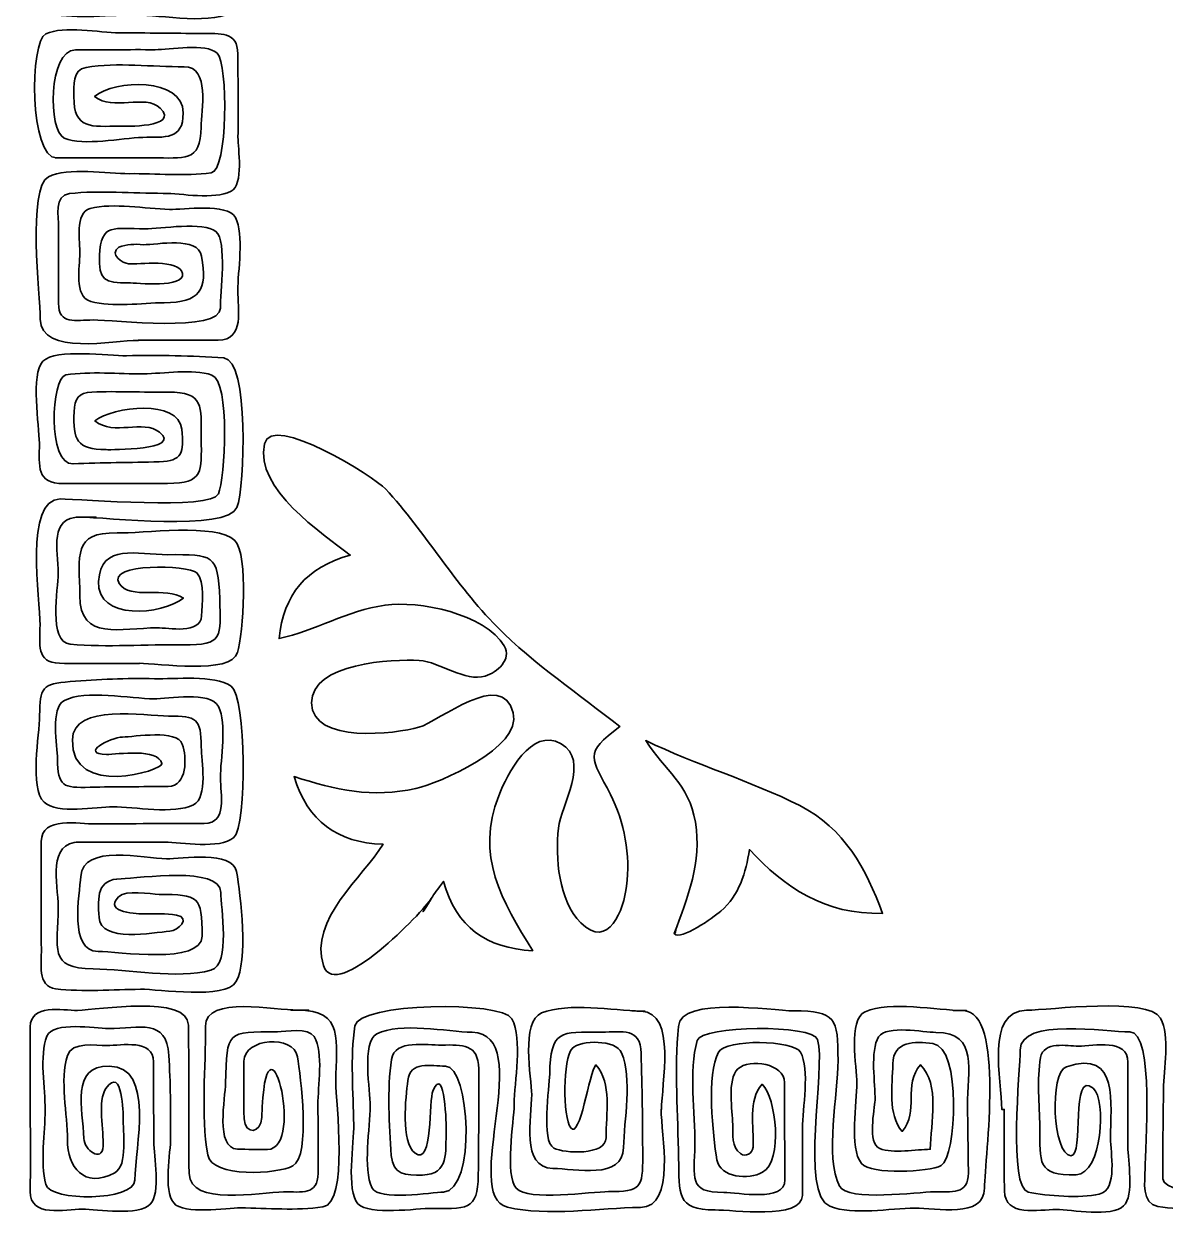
# Model space of a CAD drawing. Header units: inches. Extents: x 0.7 to 7.7, y -15.1 to -1.8.
# Drawn here: x 1.381 to 4.315, y -15.089 to -12.013 of the extents above; entities that cross this region are included whole.
import ezdxf

# ---------------------------------------------------------------- set-up
doc = ezdxf.new("R2010")
doc.units = ezdxf.units.IN
doc.header["$MEASUREMENT"] = 0
doc.layers.add('Layer 1', color=7, linetype='Continuous')

# ---------------------------------------------------------------- blocks, each defined once
blk = doc.blocks.new('block 2')
at = {"layer": 'Layer 1', "color": 250, "lineweight": 35}
for points, knots in [([(1.533, -11.6117), (1.6049, -11.6113), (1.6768, -11.6114), (1.7487, -11.6113), (1.7899, -11.6112), (1.8898, -11.6307), (1.9218, -11.597), (1.9556, -11.5615), (1.954, -11.2395), (1.9183, -11.2107), (1.8487, -11.1546), (1.632, -11.1977), (1.549, -11.2001), (1.5227, -11.2009), (1.4326, -11.186), (1.4236, -11.2249), (1.4059, -11.3019), (1.4217, -11.3978), (1.4209, -11.4767), (1.4201, -11.5575), (1.6896, -11.5215), (1.7484, -11.5213), (1.8176, -11.5212), (1.8362, -11.5173), (1.8367, -11.4441), (1.8373, -11.361), (1.8613, -11.2903), (1.7601, -11.2901), (1.6894, -11.2899), (1.6187, -11.2898), (1.548, -11.2912), (1.4967, -11.2923), (1.5002, -11.4112), (1.5301, -11.4297), (1.5718, -11.4554), (1.6564, -11.4389), (1.7036, -11.4384), (1.7236, -11.4382), (1.7599, -11.4055), (1.7249, -11.3913), (1.6988, -11.3807), (1.6571, -11.3874), (1.6296, -11.3869), (1.6099, -11.3888), (1.5906, -11.3871), (1.5716, -11.3818), (1.5445, -11.3661), (1.5821, -11.3442), (1.594, -11.3435), (1.6481, -11.3403), (1.7113, -11.3335), (1.765, -11.3437), (1.7972, -11.3498), (1.7916, -11.389), (1.7914, -11.4135), (1.7909, -11.4811), (1.7452, -11.4707), (1.6891, -11.471), (1.632, -11.4712), (1.5404, -11.4903), (1.4869, -11.4701), (1.4467, -11.455), (1.468, -11.3133), (1.4678, -11.2784), (1.4674, -11.2181), (1.7847, -11.2454), (1.8378, -11.2456), (1.926, -11.2458), (1.8881, -11.4668), (1.8868, -11.524), (1.885, -11.6038), (1.5947, -11.5642), (1.5326, -11.5647), (1.497, -11.565), (1.4318, -11.5526), (1.4245, -11.6025), (1.4129, -11.6821), (1.4229, -11.77), (1.4237, -11.8504), (1.4241, -11.8802), (1.4061, -11.9773), (1.4503, -11.987), (1.5193, -12.0021), (1.6029, -11.9895), (1.6733, -11.9895), (1.6733, -11.9897), (1.6733, -11.9899), (1.6733, -11.9901), (1.7265, -11.9901), (1.8786, -12.0184), (1.9197, -11.9786), (1.9566, -11.9429), (1.9469, -11.7283), (1.9297, -11.6845), (1.9077, -11.6281), (1.7118, -11.6514), (1.6649, -11.6521), (1.6345, -11.6525), (1.5652, -11.6397), (1.5396, -11.6626), (1.5074, -11.6915), (1.5257, -11.7916), (1.5242, -11.8299), (1.5205, -11.9252), (1.6396, -11.8985), (1.7048, -11.8976), (1.7786, -11.8967), (1.8537, -11.9035), (1.843, -11.8096), (1.8318, -11.7113), (1.7192, -11.7452), (1.6419, -11.7479), (1.6094, -11.749), (1.6236, -11.7875), (1.641, -11.797), (1.6882, -11.8226), (1.7444, -11.7863), (1.7923, -11.8224), (1.7434, -11.8578), (1.6786, -11.8449), (1.6197, -11.8463), (1.5663, -11.8476), (1.5735, -11.7972), (1.5755, -11.7558), (1.5793, -11.6792), (1.655, -11.7039), (1.7159, -11.7041), (1.8051, -11.7043), (1.8883, -11.6738), (1.8868, -11.7831), (1.8861, -11.8388), (1.9145, -11.9426), (1.8361, -11.9415), (1.7281, -11.94), (1.62, -11.9401), (1.5119, -11.9413), (1.4375, -11.942), (1.4697, -11.8176), (1.4697, -11.7666), (1.4697, -11.6945), (1.4428, -11.6122), (1.533, -11.6117), (1.6481, -11.6111), (1.4735, -11.612), (1.533, -11.6117)], [0, 0, 0, 0, 1, 1, 1, 2, 2, 2, 3, 3, 3, 4, 4, 4, 5, 5, 5, 6, 6, 6, 7, 7, 7, 8, 8, 8, 9, 9, 9, 10, 10, 10, 11, 11, 11, 12, 12, 12, 13, 13, 13, 14, 14, 14, 15, 15, 15, 16, 16, 16, 17, 17, 17, 18, 18, 18, 19, 19, 19, 20, 20, 20, 21, 21, 21, 22, 22, 22, 23, 23, 23, 24, 24, 24, 25, 25, 25, 26, 26, 26, 27, 27, 27, 28, 28, 28, 29, 29, 29, 30, 30, 30, 31, 31, 31, 32, 32, 32, 33, 33, 33, 34, 34, 34, 35, 35, 35, 36, 36, 36, 37, 37, 37, 38, 38, 38, 39, 39, 39, 40, 40, 40, 41, 41, 41, 42, 42, 42, 43, 43, 43, 44, 44, 44, 45, 45, 45, 46, 46, 46, 47, 47, 47, 48, 48, 48, 48]), ([(1.4652, -12.358), (1.5473, -12.3579), (1.6295, -12.3577), (1.7116, -12.3575), (1.7922, -12.3573), (1.8367, -12.3704), (1.837, -12.2785), (1.8371, -12.2365), (1.8604, -12.1224), (1.7933, -12.1233), (1.7113, -12.1243), (1.6222, -12.1113), (1.5411, -12.1249), (1.5049, -12.1309), (1.5101, -12.1723), (1.5099, -12.2003), (1.5093, -12.2856), (1.5548, -12.2767), (1.6281, -12.2762), (1.6367, -12.2761), (1.7841, -12.2814), (1.7316, -12.2298), (1.6936, -12.1924), (1.6098, -12.2387), (1.5632, -12.1997), (1.6139, -12.1565), (1.7906, -12.1492), (1.7908, -12.2422), (1.7909, -12.3127), (1.744, -12.3037), (1.6867, -12.305), (1.6326, -12.3063), (1.535, -12.3282), (1.485, -12.3066), (1.4438, -12.2888), (1.4428, -12.0805), (1.5138, -12.08), (1.5823, -12.0795), (1.6508, -12.0794), (1.7192, -12.0795), (1.7546, -12.0795), (1.8502, -12.0614), (1.8781, -12.0885), (1.9069, -12.1166), (1.9057, -12.3903), (1.863, -12.3961), (1.7949, -12.4055), (1.7206, -12.3973), (1.6519, -12.3983), (1.5972, -12.3991), (1.4932, -12.3806), (1.4444, -12.4061), (1.3896, -12.4348), (1.4229, -12.713), (1.4236, -12.772), (1.4247, -12.8676), (1.6129, -12.8269), (1.6756, -12.8269), (1.6756, -12.8266), (1.6756, -12.8264), (1.6756, -12.8262), (1.7441, -12.8262), (1.8126, -12.8261), (1.8811, -12.8262), (1.9495, -12.8264), (1.9313, -12.745), (1.9312, -12.6993), (1.931, -12.6502), (1.9483, -12.5548), (1.9249, -12.5109), (1.9046, -12.4728), (1.7909, -12.4912), (1.7556, -12.4902), (1.6933, -12.4885), (1.612, -12.4726), (1.5513, -12.4878), (1.5121, -12.4976), (1.5258, -12.5766), (1.5254, -12.6039), (1.525, -12.6363), (1.5089, -12.714), (1.5531, -12.7268), (1.6093, -12.7431), (1.6842, -12.7304), (1.7422, -12.7301), (1.8327, -12.7296), (1.8549, -12.6986), (1.8382, -12.6106), (1.8283, -12.5585), (1.7251, -12.5809), (1.688, -12.5811), (1.6666, -12.5784), (1.6458, -12.5804), (1.6256, -12.5873), (1.5984, -12.6057), (1.6361, -12.6289), (1.6504, -12.6302), (1.676, -12.6326), (1.7815, -12.6157), (1.7889, -12.6552), (1.796, -12.6931), (1.6703, -12.679), (1.6504, -12.6792), (1.5883, -12.68), (1.5736, -12.6716), (1.5756, -12.6083), (1.5782, -12.5244), (1.6148, -12.5399), (1.6922, -12.5402), (1.7318, -12.5403), (1.8434, -12.5208), (1.8748, -12.5469), (1.9043, -12.5715), (1.8862, -12.7073), (1.8865, -12.7439), (1.8871, -12.8079), (1.61, -12.7743), (1.5598, -12.7744), (1.5139, -12.7744), (1.4707, -12.7885), (1.4703, -12.7314), (1.4698, -12.6664), (1.4701, -12.6014), (1.4704, -12.5365), (1.4706, -12.5095), (1.4587, -12.4538), (1.4983, -12.4495), (1.5769, -12.441), (1.6603, -12.4487), (1.7393, -12.4489), (1.7874, -12.449), (1.8695, -12.4659), (1.9138, -12.4437), (1.9474, -12.4269), (1.9315, -12.3322), (1.9317, -12.3047), (1.9321, -12.2334), (1.9319, -12.162), (1.9313, -12.0907), (1.9308, -12.0307), (1.8859, -12.0388), (1.8375, -12.0381), (1.7672, -12.037), (1.6968, -12.0365), (1.6264, -12.0361), (1.5757, -12.0358), (1.4841, -12.0172), (1.4377, -12.0387), (1.3958, -12.058), (1.3954, -12.358), (1.4652, -12.358), (1.5747, -12.3579), (1.4375, -12.358), (1.4652, -12.358)], [0, 0, 0, 0, 1, 1, 1, 2, 2, 2, 3, 3, 3, 4, 4, 4, 5, 5, 5, 6, 6, 6, 7, 7, 7, 8, 8, 8, 9, 9, 9, 10, 10, 10, 11, 11, 11, 12, 12, 12, 13, 13, 13, 14, 14, 14, 15, 15, 15, 16, 16, 16, 17, 17, 17, 18, 18, 18, 19, 19, 19, 20, 20, 20, 21, 21, 21, 22, 22, 22, 23, 23, 23, 24, 24, 24, 25, 25, 25, 26, 26, 26, 27, 27, 27, 28, 28, 28, 29, 29, 29, 30, 30, 30, 31, 31, 31, 32, 32, 32, 33, 33, 33, 34, 34, 34, 35, 35, 35, 36, 36, 36, 37, 37, 37, 38, 38, 38, 39, 39, 39, 40, 40, 40, 41, 41, 41, 42, 42, 42, 43, 43, 43, 44, 44, 44, 45, 45, 45, 46, 46, 46, 47, 47, 47, 48, 48, 48, 49, 49, 49, 50, 50, 50, 51, 51, 51, 51]), ([(1.5264, -13.2814), (1.5884, -13.281), (1.9038, -13.3198), (1.929, -13.2563), (1.9497, -13.2038), (1.9601, -12.8765), (1.8955, -12.8721), (1.8114, -12.8664), (1.7294, -12.8644), (1.6451, -12.8664), (1.601, -12.8674), (1.4627, -12.847), (1.4303, -12.8806), (1.398, -12.9141), (1.421, -13.0471), (1.4211, -13.091), (1.4213, -13.1515), (1.4119, -13.1952), (1.4833, -13.1952), (1.5725, -13.1953), (1.6616, -13.1947), (1.7508, -13.1945), (1.8442, -13.1943), (1.8376, -13.1655), (1.8373, -13.079), (1.8369, -12.9959), (1.8446, -12.959), (1.7523, -12.9601), (1.6871, -12.9609), (1.6215, -12.9571), (1.5564, -12.9597), (1.5218, -12.961), (1.5116, -12.9768), (1.5103, -13.0103), (1.5075, -13.0831), (1.517, -13.1076), (1.593, -13.1079), (1.6039, -13.1079), (1.7891, -13.1104), (1.7301, -13.063), (1.6876, -13.0288), (1.613, -13.0738), (1.5639, -13.0341), (1.6097, -12.9965), (1.7798, -12.9772), (1.7873, -13.0556), (1.793, -13.1154), (1.7891, -13.1374), (1.7294, -13.1391), (1.6556, -13.1413), (1.5818, -13.141), (1.508, -13.1445), (1.4405, -13.1477), (1.4512, -12.9218), (1.4891, -12.9158), (1.553, -12.9058), (1.624, -12.9135), (1.6885, -12.913), (1.7414, -12.9126), (1.8137, -12.8986), (1.8645, -12.9163), (1.9128, -12.9332), (1.8976, -13.1832), (1.8813, -13.2217), (1.8632, -13.2647), (1.5268, -13.2343), (1.4748, -13.2346), (1.3814, -13.2353), (1.423, -13.4948), (1.4228, -13.5588), (1.4226, -13.6071), (1.4118, -13.6559), (1.4729, -13.6571), (1.5414, -13.6586), (1.6098, -13.6575), (1.6783, -13.6575), (1.6783, -13.6574), (1.6783, -13.6572), (1.6783, -13.6571), (1.7246, -13.6571), (1.9141, -13.6873), (1.9308, -13.6294), (1.9444, -13.5823), (1.9591, -13.3782), (1.9236, -13.3415), (1.8796, -13.296), (1.6819, -13.3235), (1.6207, -13.3221), (1.505, -13.3194), (1.5248, -13.3804), (1.525, -13.4829), (1.5253, -13.6016), (1.6312, -13.566), (1.7242, -13.566), (1.7522, -13.566), (1.8369, -13.5833), (1.8379, -13.5352), (1.8385, -13.5056), (1.8489, -13.4482), (1.8256, -13.425), (1.8043, -13.4038), (1.5936, -13.3989), (1.6262, -13.4518), (1.6533, -13.4957), (1.748, -13.4583), (1.7913, -13.4896), (1.7361, -13.5336), (1.5678, -13.5473), (1.5733, -13.4469), (1.5788, -13.3467), (1.6726, -13.3782), (1.7516, -13.3779), (1.867, -13.3775), (1.8808, -13.3754), (1.8847, -13.4912), (1.8881, -13.5894), (1.894, -13.6113), (1.791, -13.6096), (1.6953, -13.6081), (1.5959, -13.6167), (1.5007, -13.6079), (1.4427, -13.6026), (1.4694, -13.4636), (1.4695, -13.4265), (1.4697, -13.3635), (1.4445, -13.2819), (1.5264, -13.2814), (1.6387, -13.2807), (1.4745, -13.2817), (1.5264, -13.2814)], [0, 0, 0, 0, 1, 1, 1, 2, 2, 2, 3, 3, 3, 4, 4, 4, 5, 5, 5, 6, 6, 6, 7, 7, 7, 8, 8, 8, 9, 9, 9, 10, 10, 10, 11, 11, 11, 12, 12, 12, 13, 13, 13, 14, 14, 14, 15, 15, 15, 16, 16, 16, 17, 17, 17, 18, 18, 18, 19, 19, 19, 20, 20, 20, 21, 21, 21, 22, 22, 22, 23, 23, 23, 24, 24, 24, 25, 25, 25, 26, 26, 26, 27, 27, 27, 28, 28, 28, 29, 29, 29, 30, 30, 30, 31, 31, 31, 32, 32, 32, 33, 33, 33, 34, 34, 34, 35, 35, 35, 36, 36, 36, 37, 37, 37, 38, 38, 38, 39, 39, 39, 40, 40, 40, 41, 41, 41, 42, 42, 42, 43, 43, 43, 43]), ([(2.4287, -14.2619), (2.4361, -14.2499), (2.445, -14.2388), (2.4599, -14.2178), (2.4934, -14.3374), (2.5693, -14.3887), (2.6895, -14.3963), (2.6103, -14.2695), (2.5409, -14.1503), (2.6019, -13.9977), (2.6241, -13.9422), (2.6853, -13.8203), (2.7623, -13.864), (2.8374, -13.9066), (2.7625, -14.0209), (2.7555, -14.0812), (2.7468, -14.1554), (2.7562, -14.2681), (2.8127, -14.3241), (2.8856, -14.3963), (2.9231, -14.2889), (2.9308, -14.23), (2.941, -14.1515), (2.9252, -14.0646), (2.8891, -13.9944), (2.8409, -13.9009), (2.8181, -13.8891), (2.9135, -13.8198), (2.8063, -13.7348), (2.695, -13.6616), (2.598, -13.5637), (2.4895, -13.4543), (2.414, -13.3204), (2.3106, -13.2085), (2.2845, -13.1801), (2.0169, -13.0103), (1.9995, -13.0932), (1.975, -13.2094), (2.1467, -13.3217), (2.2202, -13.379), (2.1061, -13.4113), (2.0491, -13.48), (2.0374, -13.5935), (2.1299, -13.5736), (2.2107, -13.522), (2.31, -13.5076), (2.395, -13.4953), (2.5676, -13.5297), (2.6162, -13.6124), (2.6368, -13.6475), (2.5973, -13.6807), (2.5675, -13.6901), (2.5155, -13.7064), (2.4518, -13.6535), (2.3973, -13.65), (2.3304, -13.6457), (2.1201, -13.656), (2.1209, -13.7591), (2.1216, -13.8657), (2.3392, -13.838), (2.3962, -13.8218), (2.4493, -13.8066), (2.6112, -13.6702), (2.6393, -13.7844), (2.6619, -13.8758), (2.4488, -13.9651), (2.3889, -13.9789), (2.2779, -14.0045), (2.1815, -13.9824), (2.0759, -13.9485), (2.1108, -14.0627), (2.187, -14.119), (2.3045, -14.1224), (2.2533, -14.2072), (2.1134, -14.3159), (2.1516, -14.4343), (2.183, -14.5314), (2.4087, -14.2943), (2.4287, -14.2619), (2.4361, -14.2499), (2.3775, -14.3447), (2.4287, -14.2619)], [0, 0, 0, 0, 1, 1, 1, 2, 2, 2, 3, 3, 3, 4, 4, 4, 5, 5, 5, 6, 6, 6, 7, 7, 7, 8, 8, 8, 9, 9, 9, 10, 10, 10, 11, 11, 11, 12, 12, 12, 13, 13, 13, 14, 14, 14, 15, 15, 15, 16, 16, 16, 17, 17, 17, 18, 18, 18, 19, 19, 19, 20, 20, 20, 21, 21, 21, 22, 22, 22, 23, 23, 23, 24, 24, 24, 25, 25, 25, 26, 26, 26, 27, 27, 27, 27]), ([(1.5249, -14.1169), (1.5977, -14.1168), (1.6704, -14.1168), (1.7432, -14.1168), (1.7866, -14.1168), (1.8849, -14.1364), (1.9208, -14.1054), (1.956, -14.0751), (1.9524, -13.7418), (1.9145, -13.7162), (1.8704, -13.6865), (1.7686, -13.698), (1.7173, -13.6969), (1.645, -13.6954), (1.5726, -13.6979), (1.5004, -13.7041), (1.4273, -13.7103), (1.4228, -13.7192), (1.4218, -13.7916), (1.4212, -13.84), (1.3952, -13.9775), (1.4332, -14.0141), (1.4662, -14.0459), (1.5685, -14.026), (1.6099, -14.026), (1.6648, -14.0261), (1.7675, -14.0462), (1.8172, -14.0212), (1.8555, -14.0019), (1.8379, -13.9064), (1.8374, -13.8726), (1.8364, -13.7986), (1.8262, -13.7926), (1.753, -13.7929), (1.6943, -13.7932), (1.5076, -13.7585), (1.506, -13.8538), (1.5033, -14.0066), (1.7402, -13.932), (1.7363, -13.9152), (1.7271, -13.8744), (1.621, -13.8916), (1.5941, -13.8914), (1.5233, -13.8908), (1.6028, -13.8473), (1.635, -13.8468), (1.6649, -13.8463), (1.7757, -13.8267), (1.7886, -13.8648), (1.8003, -13.8993), (1.8017, -13.973), (1.7522, -13.9738), (1.6852, -13.9748), (1.6182, -13.9741), (1.5513, -13.9759), (1.4819, -13.9777), (1.4682, -13.9746), (1.4677, -13.903), (1.4675, -13.8701), (1.4489, -13.7722), (1.4853, -13.7528), (1.5378, -13.7247), (1.6568, -13.7483), (1.7158, -13.7484), (1.752, -13.7484), (1.8606, -13.7277), (1.8813, -13.7683), (1.9042, -13.8131), (1.8865, -13.9028), (1.8865, -13.9522), (1.8865, -13.9921), (1.9054, -14.0691), (1.845, -14.0689), (1.7518, -14.0688), (1.6586, -14.0696), (1.5654, -14.0703), (1.5242, -14.0706), (1.4261, -14.0491), (1.4261, -14.1155), (1.4262, -14.2081), (1.4253, -14.3006), (1.4263, -14.3931), (1.4267, -14.4269), (1.4152, -14.488), (1.4627, -14.494), (1.5337, -14.5029), (1.6097, -14.4954), (1.6811, -14.4954), (1.6811, -14.4952), (1.6811, -14.4951), (1.6811, -14.495), (1.728, -14.495), (1.8991, -14.5223), (1.9265, -14.4765), (1.9581, -14.4237), (1.939, -14.2527), (1.9279, -14.1928), (1.9177, -14.1373), (1.786, -14.1603), (1.748, -14.1597), (1.6911, -14.1587), (1.5324, -14.1207), (1.5273, -14.205), (1.5245, -14.2525), (1.4959, -14.3979), (1.5719, -14.398), (1.6212, -14.3981), (1.8386, -14.4329), (1.8393, -14.3589), (1.8402, -14.2545), (1.8297, -14.2525), (1.7291, -14.2512), (1.7067, -14.2509), (1.6434, -14.2382), (1.6247, -14.2575), (1.5839, -14.2995), (1.6782, -14.3018), (1.6914, -14.3017), (1.718, -14.3015), (1.7472, -14.2995), (1.7736, -14.3044), (1.8121, -14.3116), (1.7787, -14.3448), (1.7562, -14.3463), (1.714, -14.3491), (1.579, -14.3767), (1.5745, -14.3106), (1.571, -14.2571), (1.5692, -14.2121), (1.6311, -14.2111), (1.6775, -14.2104), (1.8867, -14.1775), (1.8872, -14.2463), (1.8874, -14.2825), (1.9142, -14.4319), (1.8622, -14.4462), (1.7747, -14.4703), (1.6503, -14.4436), (1.5594, -14.4429), (1.4427, -14.4421), (1.4692, -14.3909), (1.4694, -14.284), (1.4695, -14.2223), (1.4401, -14.117), (1.5249, -14.1169), (1.6413, -14.1167), (1.4774, -14.117), (1.5249, -14.1169)], [0, 0, 0, 0, 1, 1, 1, 2, 2, 2, 3, 3, 3, 4, 4, 4, 5, 5, 5, 6, 6, 6, 7, 7, 7, 8, 8, 8, 9, 9, 9, 10, 10, 10, 11, 11, 11, 12, 12, 12, 13, 13, 13, 14, 14, 14, 15, 15, 15, 16, 16, 16, 17, 17, 17, 18, 18, 18, 19, 19, 19, 20, 20, 20, 21, 21, 21, 22, 22, 22, 23, 23, 23, 24, 24, 24, 25, 25, 25, 26, 26, 26, 27, 27, 27, 28, 28, 28, 29, 29, 29, 30, 30, 30, 31, 31, 31, 32, 32, 32, 33, 33, 33, 34, 34, 34, 35, 35, 35, 36, 36, 36, 37, 37, 37, 38, 38, 38, 39, 39, 39, 40, 40, 40, 41, 41, 41, 42, 42, 42, 43, 43, 43, 44, 44, 44, 45, 45, 45, 46, 46, 46, 47, 47, 47, 48, 48, 48, 49, 49, 49, 49]), ([(3.0528, -14.3523), (3.0709, -14.371), (3.1531, -14.3111), (3.1731, -14.2941), (3.2199, -14.2544), (3.2379, -14.1946), (3.2463, -14.136), (3.338, -14.2341), (3.4398, -14.3038), (3.5886, -14.3002), (3.5467, -14.1848), (3.4902, -14.0815), (3.3758, -14.0232), (3.2494, -13.9588), (3.1085, -13.9184), (2.9798, -13.8558), (3.0291, -13.9336), (3.0909, -13.966), (3.1074, -14.066), (3.1244, -14.1688), (3.0885, -14.2582), (3.0528, -14.3523), (3.0557, -14.3553), (3.0617, -14.3287), (3.0528, -14.3523)], [0, 0, 0, 0, 1, 1, 1, 2, 2, 2, 3, 3, 3, 4, 4, 4, 5, 5, 5, 6, 6, 6, 7, 7, 7, 8, 8, 8, 8]), ([(2.0842, -14.5489), (2.0315, -14.5493), (1.8471, -14.5105), (1.8481, -14.59), (1.8494, -14.6954), (1.8358, -14.8178), (1.8538, -14.9213), (1.8641, -14.9804), (2.0351, -14.9711), (2.0727, -14.9492), (2.1199, -14.9218), (2.0925, -14.7175), (2.0845, -14.6692), (2.0748, -14.6105), (1.9475, -14.6206), (1.947, -14.6805), (1.9466, -14.7297), (1.9454, -14.779), (1.9479, -14.8282), (1.95, -14.8714), (1.9918, -14.8654), (1.9929, -14.8253), (2.0019, -14.5061), (2.1083, -14.9043), (2.0075, -14.9074), (1.9818, -14.9082), (1.9559, -14.9066), (1.9302, -14.9061), (1.8725, -14.9049), (1.8991, -14.7724), (1.8999, -14.7371), (1.9029, -14.6009), (1.902, -14.6051), (2.0334, -14.6043), (2.0539, -14.6041), (2.1127, -14.5928), (2.1274, -14.6171), (2.1527, -14.6585), (2.1367, -14.7458), (2.1372, -14.7922), (2.1377, -14.8508), (2.1378, -14.9095), (2.1375, -14.9681), (2.1372, -15.0256), (2.0957, -15.0158), (2.049, -15.0161), (1.9889, -15.0165), (1.8075, -15.0543), (1.8061, -14.9693), (1.804, -14.8421), (1.8062, -14.7149), (1.8043, -14.5877), (1.8032, -14.5081), (1.5713, -14.5485), (1.5195, -14.5495), (1.4804, -14.5503), (1.3978, -14.5318), (1.3977, -14.592), (1.3976, -14.6632), (1.3976, -14.7343), (1.3976, -14.8055), (1.3977, -14.8055), (1.3978, -14.8055), (1.3978, -14.8055), (1.3978, -14.8753), (1.3987, -14.9451), (1.3975, -15.0149), (1.3962, -15.0834), (1.4876, -15.0608), (1.5316, -15.0606), (1.5699, -15.0605), (1.677, -15.0792), (1.7063, -15.0481), (1.7337, -15.0188), (1.7153, -14.9238), (1.7152, -14.8873), (1.715, -14.8188), (1.7146, -14.7504), (1.7145, -14.682), (1.7145, -14.6221), (1.6328, -14.6401), (1.5946, -14.6399), (1.5673, -14.6397), (1.5049, -14.629), (1.4931, -14.6659), (1.4732, -14.7285), (1.4937, -14.8175), (1.4934, -14.8827), (1.4931, -14.952), (1.5357, -15.0093), (1.6147, -14.9674), (1.6496, -14.9489), (1.6357, -14.8579), (1.6366, -14.8259), (1.6367, -14.8202), (1.6353, -14.6889), (1.5921, -14.75), (1.5701, -14.7812), (1.5873, -14.8621), (1.5851, -14.8985), (1.5823, -14.9426), (1.5362, -14.908), (1.5353, -14.8786), (1.5331, -14.8041), (1.5003, -14.692), (1.6004, -14.6928), (1.7194, -14.6939), (1.6671, -14.9003), (1.6666, -14.9865), (1.6664, -15.0402), (1.4481, -15.0418), (1.4374, -14.9971), (1.4234, -14.9387), (1.4356, -14.865), (1.436, -14.8053), (1.4365, -14.7518), (1.4202, -14.6658), (1.4407, -14.616), (1.457, -14.5765), (1.5651, -14.5964), (1.598, -14.5963), (1.6801, -14.5962), (1.7475, -14.5686), (1.7539, -14.6654), (1.7585, -14.7356), (1.7587, -14.8055), (1.7586, -14.8758), (1.7585, -14.9158), (1.7392, -15.0115), (1.7666, -15.0448), (1.7921, -15.0758), (1.9027, -15.0569), (1.9383, -15.0572), (2.007, -15.0578), (2.0819, -15.0653), (2.15, -15.0548), (2.2171, -15.0444), (2.1829, -14.7856), (2.1831, -14.7327), (2.1834, -14.6293), (2.2074, -14.548), (2.0842, -14.5489), (2.02, -14.5494), (2.1745, -14.5482), (2.0842, -14.5489)], [0, 0, 0, 0, 1, 1, 1, 2, 2, 2, 3, 3, 3, 4, 4, 4, 5, 5, 5, 6, 6, 6, 7, 7, 7, 8, 8, 8, 9, 9, 9, 10, 10, 10, 11, 11, 11, 12, 12, 12, 13, 13, 13, 14, 14, 14, 15, 15, 15, 16, 16, 16, 17, 17, 17, 18, 18, 18, 19, 19, 19, 20, 20, 20, 21, 21, 21, 22, 22, 22, 23, 23, 23, 24, 24, 24, 25, 25, 25, 26, 26, 26, 27, 27, 27, 28, 28, 28, 29, 29, 29, 30, 30, 30, 31, 31, 31, 32, 32, 32, 33, 33, 33, 34, 34, 34, 35, 35, 35, 36, 36, 36, 37, 37, 37, 38, 38, 38, 39, 39, 39, 40, 40, 40, 41, 41, 41, 42, 42, 42, 43, 43, 43, 44, 44, 44, 45, 45, 45, 46, 46, 46, 47, 47, 47, 48, 48, 48, 48]), ([(3.7959, -14.5501), (3.7281, -14.549), (3.6067, -14.5254), (3.5443, -14.553), (3.4992, -14.573), (3.5225, -14.6976), (3.5228, -14.736), (3.5233, -14.7849), (3.5017, -14.9034), (3.5346, -14.9433), (3.559, -14.9727), (3.7089, -14.9652), (3.7394, -14.9485), (3.7793, -14.9266), (3.7919, -14.6434), (3.7182, -14.6349), (3.6705, -14.6294), (3.6165, -14.6275), (3.6152, -14.6871), (3.6139, -14.7442), (3.6013, -14.8156), (3.6391, -14.8608), (3.6834, -14.8085), (3.6409, -14.7412), (3.6863, -14.6893), (3.7366, -14.7406), (3.7127, -14.8389), (3.7113, -14.9068), (3.6758, -14.9068), (3.6149, -14.9182), (3.5814, -14.9046), (3.5485, -14.8912), (3.5685, -14.8046), (3.5693, -14.7801), (3.5706, -14.7394), (3.5556, -14.6531), (3.5786, -14.618), (3.5994, -14.5862), (3.6943, -14.6061), (3.7256, -14.6062), (3.8378, -14.6066), (3.8057, -14.7049), (3.8071, -14.7963), (3.8079, -14.8534), (3.8087, -14.9105), (3.8093, -14.9675), (3.8098, -15.0241), (3.7651, -15.0159), (3.7207, -15.0161), (3.6809, -15.0163), (3.4987, -15.0419), (3.4781, -15.0018), (3.4394, -14.9266), (3.4742, -14.7634), (3.4742, -14.6786), (3.4743, -14.5686), (3.4687, -14.5514), (3.3601, -14.5508), (3.3039, -14.5505), (3.0714, -14.5126), (3.0639, -14.5906), (3.0532, -14.7027), (3.0627, -14.817), (3.0644, -14.9297), (3.0657, -15.0202), (3.0576, -15.0633), (3.1583, -15.0626), (3.201, -15.0623), (3.3823, -15.0887), (3.3825, -15.0253), (3.3826, -14.9677), (3.3827, -14.9103), (3.3828, -14.8528), (3.3828, -14.8028), (3.4026, -14.701), (3.3774, -14.6569), (3.3597, -14.6258), (3.1862, -14.6223), (3.1667, -14.6574), (3.136, -14.7126), (3.1522, -14.8714), (3.1629, -14.9335), (3.1709, -14.9804), (3.2449, -14.986), (3.2803, -14.9658), (3.333, -14.9358), (3.3156, -14.7734), (3.2791, -14.7397), (3.2411, -14.7814), (3.2594, -14.8477), (3.2557, -14.9015), (3.2545, -14.918), (3.2365, -14.9272), (3.2234, -14.9179), (3.2002, -14.9015), (3.204, -14.867), (3.2036, -14.8425), (3.203, -14.8094), (3.1883, -14.7262), (3.2167, -14.7001), (3.2473, -14.6718), (3.3368, -14.6865), (3.3368, -14.735), (3.3368, -14.8185), (3.3369, -14.902), (3.3377, -14.9856), (3.3382, -15.0438), (3.2162, -15.0174), (3.1805, -15.0177), (3.0878, -15.0183), (3.1053, -14.9798), (3.1062, -14.8951), (3.1071, -14.8128), (3.0902, -14.7068), (3.1119, -14.6272), (3.1224, -14.5885), (3.4101, -14.5845), (3.4218, -14.6245), (3.4435, -14.6992), (3.3751, -15.0224), (3.4532, -15.0533), (3.5135, -15.0771), (3.6079, -15.0585), (3.6716, -15.0577), (3.725, -15.0569), (3.8501, -15.0859), (3.8509, -15.0067), (3.8517, -14.9261), (3.9044, -14.552), (3.7959, -14.5501), (3.7207, -14.5488), (3.8372, -14.5508), (3.7959, -14.5501)], [0, 0, 0, 0, 1, 1, 1, 2, 2, 2, 3, 3, 3, 4, 4, 4, 5, 5, 5, 6, 6, 6, 7, 7, 7, 8, 8, 8, 9, 9, 9, 10, 10, 10, 11, 11, 11, 12, 12, 12, 13, 13, 13, 14, 14, 14, 15, 15, 15, 16, 16, 16, 17, 17, 17, 18, 18, 18, 19, 19, 19, 20, 20, 20, 21, 21, 21, 22, 22, 22, 23, 23, 23, 24, 24, 24, 25, 25, 25, 26, 26, 26, 27, 27, 27, 28, 28, 28, 29, 29, 29, 30, 30, 30, 31, 31, 31, 32, 32, 32, 33, 33, 33, 34, 34, 34, 35, 35, 35, 36, 36, 36, 37, 37, 37, 38, 38, 38, 39, 39, 39, 40, 40, 40, 41, 41, 41, 42, 42, 42, 43, 43, 43, 44, 44, 44, 44]), ([(4.6305, -14.5515), (4.5606, -14.5507), (4.4369, -14.5273), (4.3727, -14.5565), (4.3282, -14.5767), (4.3543, -14.7399), (4.3548, -14.7792), (4.3555, -14.8352), (4.3269, -14.9537), (4.4079, -14.9557), (4.4644, -14.9572), (4.5883, -14.9864), (4.5912, -14.9038), (4.5935, -14.8406), (4.6238, -14.7151), (4.5882, -14.6584), (4.5693, -14.6282), (4.4745, -14.6225), (4.4571, -14.6547), (4.4394, -14.6874), (4.4636, -14.8845), (4.4874, -14.8511), (4.5255, -14.7976), (4.4681, -14.7371), (4.5294, -14.6901), (4.5491, -14.7238), (4.5836, -14.9135), (4.5184, -14.9079), (4.4776, -14.9045), (4.3994, -14.9273), (4.4011, -14.8642), (4.4032, -14.7888), (4.4012, -14.7139), (4.4071, -14.6387), (4.4119, -14.5775), (4.6356, -14.5781), (4.637, -14.6424), (4.6384, -14.7082), (4.6819, -14.9701), (4.6293, -15.0086), (4.5935, -15.0348), (4.3103, -15.0324), (4.3095, -14.9827), (4.3084, -14.9058), (4.3104, -14.8289), (4.3107, -14.7521), (4.3109, -14.7023), (4.3287, -14.615), (4.3034, -14.5697), (4.2721, -14.5138), (4.0172, -14.5489), (3.9589, -14.5492), (3.8517, -14.5496), (3.895, -14.7313), (3.895, -14.8042), (3.8972, -14.8042), (3.8995, -14.8042), (3.9017, -14.8042), (3.9017, -14.874), (3.901, -14.9437), (3.902, -15.0135), (3.9029, -15.0816), (3.9895, -15.0612), (4.0357, -15.0616), (4.0742, -15.062), (4.1779, -15.0821), (4.2084, -15.0524), (4.2362, -15.0254), (4.2193, -14.9345), (4.2192, -14.8998), (4.2189, -14.8276), (4.2188, -14.7553), (4.2194, -14.6831), (4.2201, -14.6202), (4.1317, -14.6417), (4.0922, -14.6414), (4.0626, -14.6413), (4.0021, -14.6281), (3.9948, -14.671), (3.9851, -14.7277), (3.9921, -14.7915), (3.9929, -14.8489), (3.9942, -14.94), (3.9841, -14.975), (4.0867, -14.9721), (4.1528, -14.9702), (4.1656, -14.7792), (4.1297, -14.7496), (4.0707, -14.7008), (4.1082, -14.9245), (4.0727, -14.9232), (4.026, -14.9214), (4.0163, -14.7093), (4.0616, -14.6943), (4.1995, -14.6486), (4.1741, -14.791), (4.1744, -14.8793), (4.1745, -14.9115), (4.1944, -15.0115), (4.1459, -15.022), (4.0958, -15.033), (4.0131, -15.027), (3.9629, -15.0167), (3.9111, -15.006), (3.9422, -14.7007), (3.9427, -14.651), (3.9437, -14.567), (4.1642, -14.6054), (4.2242, -14.6049), (4.2886, -14.6044), (4.2632, -14.9076), (4.2634, -14.9571), (4.2636, -14.9881), (4.2529, -15.0467), (4.2964, -15.0538), (4.3622, -15.0647), (4.4361, -15.0561), (4.5027, -15.0559), (4.5415, -15.0558), (4.647, -15.0756), (4.6775, -15.0458), (4.7072, -15.0169), (4.6879, -14.9123), (4.6881, -14.8748), (4.6885, -14.8019), (4.7388, -14.5527), (4.6305, -14.5515), (4.5594, -14.5507), (4.6762, -14.552), (4.6305, -14.5515)], [0, 0, 0, 0, 1, 1, 1, 2, 2, 2, 3, 3, 3, 4, 4, 4, 5, 5, 5, 6, 6, 6, 7, 7, 7, 8, 8, 8, 9, 9, 9, 10, 10, 10, 11, 11, 11, 12, 12, 12, 13, 13, 13, 14, 14, 14, 15, 15, 15, 16, 16, 16, 17, 17, 17, 18, 18, 18, 19, 19, 19, 20, 20, 20, 21, 21, 21, 22, 22, 22, 23, 23, 23, 24, 24, 24, 25, 25, 25, 26, 26, 26, 27, 27, 27, 28, 28, 28, 29, 29, 29, 30, 30, 30, 31, 31, 31, 32, 32, 32, 33, 33, 33, 34, 34, 34, 35, 35, 35, 36, 36, 36, 37, 37, 37, 38, 38, 38, 39, 39, 39, 40, 40, 40, 41, 41, 41, 42, 42, 42, 43, 43, 43, 43]), ([(2.9681, -14.5516), (2.8938, -14.5493), (2.7826, -14.5285), (2.7122, -14.5562), (2.658, -14.5775), (2.6861, -14.7243), (2.6867, -14.766), (2.6875, -14.8241), (2.6565, -14.9543), (2.7413, -14.9559), (2.798, -14.9569), (2.9216, -14.9859), (2.923, -14.9022), (2.9241, -14.8324), (2.9456, -14.7246), (2.918, -14.6586), (2.9037, -14.6245), (2.8127, -14.6251), (2.7908, -14.6475), (2.7665, -14.6724), (2.7661, -14.824), (2.787, -14.8517), (2.8109, -14.8834), (2.8348, -14.7086), (2.8517, -14.6899), (2.8939, -14.737), (2.8776, -14.8156), (2.8779, -14.8769), (2.8782, -14.9232), (2.7696, -14.9176), (2.7438, -14.9037), (2.7103, -14.8856), (2.7322, -14.7467), (2.733, -14.7138), (2.7358, -14.5991), (2.7592, -14.6051), (2.8661, -14.6053), (2.9212, -14.6054), (2.9662, -14.5929), (2.9681, -14.6597), (2.9707, -14.7476), (2.9718, -14.8355), (2.9721, -14.9235), (2.9725, -15.0072), (2.9676, -15.0151), (2.8839, -15.0155), (2.8401, -15.0157), (2.6775, -15.0407), (2.6472, -15.0069), (2.6165, -14.9725), (2.6414, -14.8358), (2.6416, -14.7914), (2.6418, -14.7326), (2.6639, -14.6247), (2.6357, -14.5714), (2.6107, -14.5241), (2.2406, -14.5298), (2.2321, -14.5894), (2.2203, -14.6729), (2.2278, -14.7593), (2.2292, -14.8435), (2.23, -14.8868), (2.2091, -15.0136), (2.2402, -15.0468), (2.269, -15.0777), (2.3915, -15.0582), (2.4309, -15.0588), (2.5342, -15.0605), (2.5494, -15.0603), (2.5498, -14.9542), (2.5503, -14.8693), (2.5514, -14.7845), (2.5505, -14.6996), (2.5498, -14.636), (2.5089, -14.6379), (2.4548, -14.6388), (2.4179, -14.6394), (2.3343, -14.6232), (2.3264, -14.6757), (2.3148, -14.753), (2.3201, -14.8446), (2.3258, -14.9224), (2.3294, -14.9725), (2.3626, -14.9743), (2.4062, -14.9729), (2.4755, -14.9706), (2.4645, -14.9139), (2.467, -14.8583), (2.4672, -14.8523), (2.4649, -14.684), (2.4323, -14.7571), (2.4232, -14.7777), (2.4328, -14.952), (2.3873, -14.917), (2.3486, -14.8873), (2.3635, -14.7735), (2.3681, -14.7299), (2.3733, -14.6789), (2.4279, -14.6929), (2.4649, -14.6927), (2.5283, -14.6925), (2.5444, -15.0134), (2.4598, -15.0167), (2.4308, -15.0179), (2.2932, -15.0393), (2.2769, -15.0067), (2.2512, -14.9555), (2.272, -14.851), (2.2718, -14.7946), (2.2717, -14.7591), (2.2488, -14.6307), (2.289, -14.6098), (2.3471, -14.5796), (2.4694, -14.6042), (2.5338, -14.6059), (2.6999, -14.61), (2.5028, -15.0256), (2.6242, -15.0553), (2.7264, -15.0802), (2.8613, -15.0573), (2.9663, -15.056), (3.0589, -15.0548), (3.0194, -14.867), (3.0194, -14.8043), (3.0198, -14.8043), (3.0201, -14.8043), (3.0204, -14.8043), (3.0204, -14.7415), (3.0598, -14.5544), (2.9681, -14.5516), (2.8984, -14.5495), (3.0113, -14.5529), (2.9681, -14.5516)], [0, 0, 0, 0, 1, 1, 1, 2, 2, 2, 3, 3, 3, 4, 4, 4, 5, 5, 5, 6, 6, 6, 7, 7, 7, 8, 8, 8, 9, 9, 9, 10, 10, 10, 11, 11, 11, 12, 12, 12, 13, 13, 13, 14, 14, 14, 15, 15, 15, 16, 16, 16, 17, 17, 17, 18, 18, 18, 19, 19, 19, 20, 20, 20, 21, 21, 21, 22, 22, 22, 23, 23, 23, 24, 24, 24, 25, 25, 25, 26, 26, 26, 27, 27, 27, 28, 28, 28, 29, 29, 29, 30, 30, 30, 31, 31, 31, 32, 32, 32, 33, 33, 33, 34, 34, 34, 35, 35, 35, 36, 36, 36, 37, 37, 37, 38, 38, 38, 39, 39, 39, 40, 40, 40, 41, 41, 41, 42, 42, 42, 43, 43, 43, 44, 44, 44, 44])]:
    blk.add_open_spline(points, degree=3, knots=knots, dxfattribs=at)

msp = doc.modelspace()

# ---------------------------------------------------------------- block references
at = {"layer": 'Layer 1'}
msp.add_blockref('block 2', (0, 0), dxfattribs=at)

doc.saveas('drawing.dxf')
